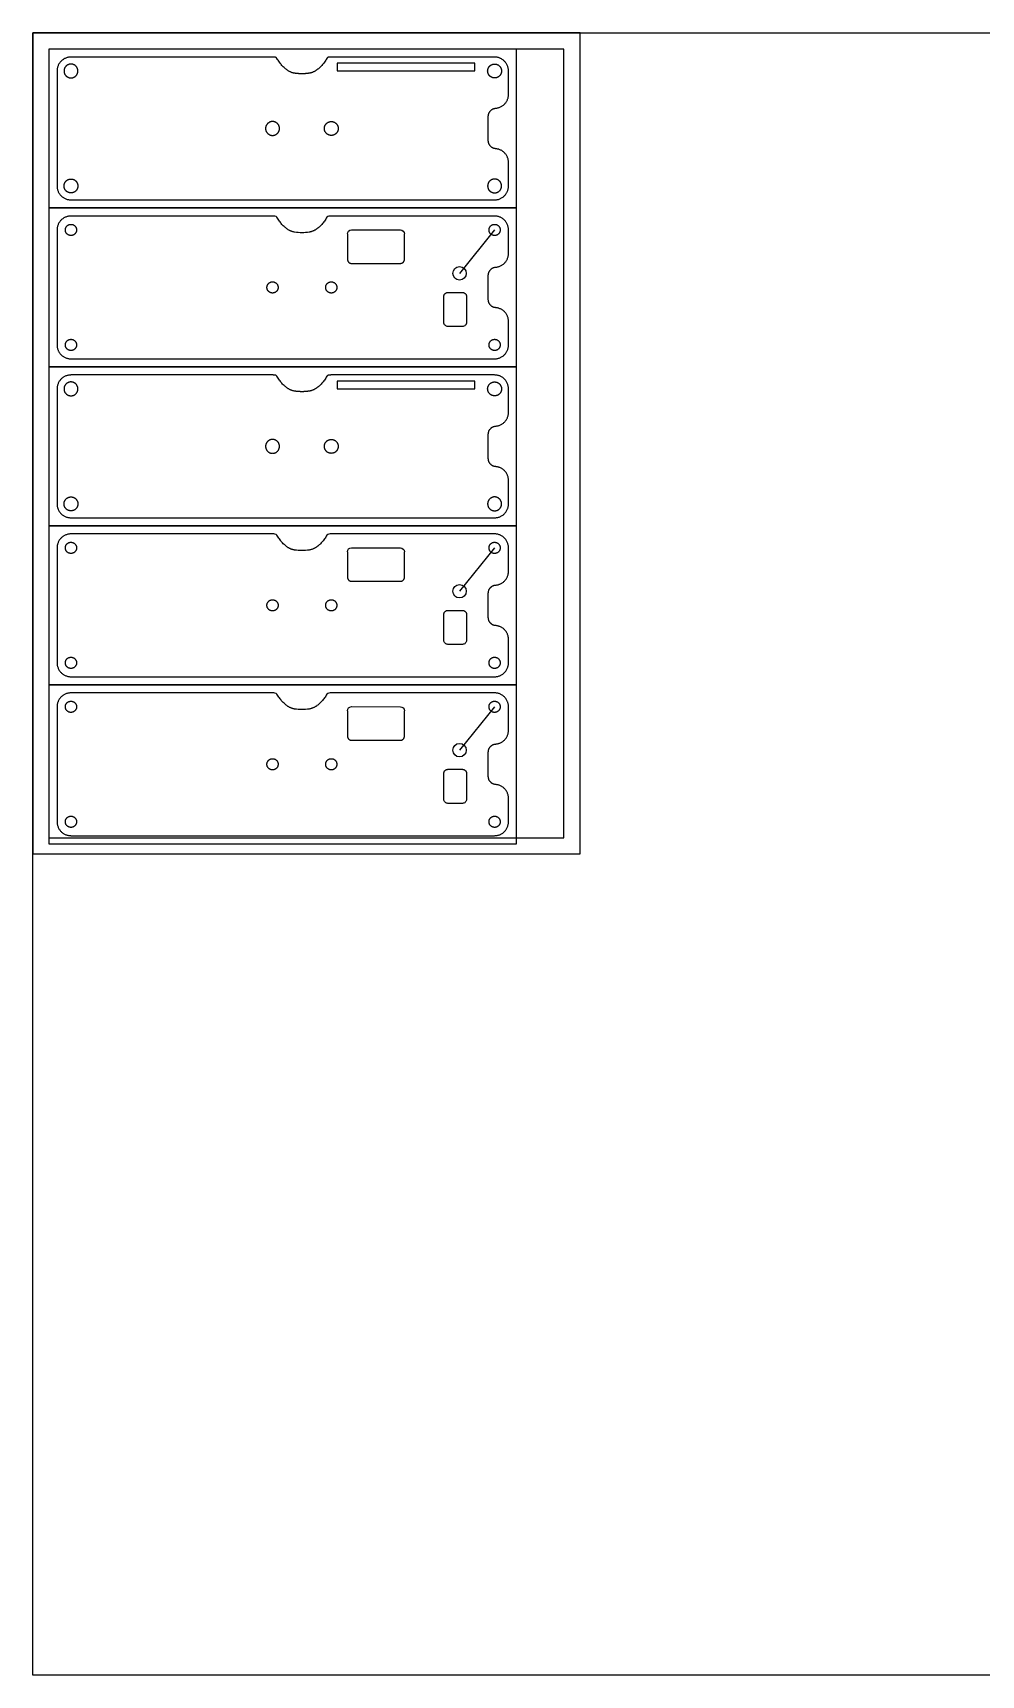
# Model space of a CAD drawing. Header units: millimetres. Extents: x 0 to 6370, y -460 to 1639.
# Drawn here: x 4735 to 5087, y 1029 to 1639 of the extents above; entities that cross this region are included whole.
import ezdxf

# ---------------------------------------------------------------- set-up
doc = ezdxf.new("R2010")
doc.units = ezdxf.units.MM
doc.layers.add('Default', color=7, linetype='Continuous', true_color=0x000000)
doc.layers.add('ESP', color=7, linetype='Continuous', true_color=0x000000)

msp = doc.modelspace()

# ---------------------------------------------------------------- linework, layer by layer
at = {"layer": 'Default', "color": 5}
for p, q in [((4743.73, 1624.38), (4743.73, 1581.7)), ((4911.37, 1615.7), (4911.37, 1624.38)), ((4903.87, 1598.51), (4903.87, 1607.57)), ((4911.37, 1581.7), (4911.37, 1590.38)), ((4743.73, 1565.38), (4743.73, 1522.7)), ((4911.37, 1556.7), (4911.37, 1565.38)), ((4903.87, 1539.51), (4903.87, 1548.57)), ((4911.37, 1522.7), (4911.37, 1531.38)), ((4743.73, 1506.38), (4743.73, 1463.7)), ((4911.37, 1497.7), (4911.37, 1506.38)), ((4903.87, 1480.51), (4903.87, 1489.57)), ((4911.37, 1463.7), (4911.37, 1472.38)), ((4743.73, 1447.38), (4743.73, 1404.7)), ((4911.37, 1438.7), (4911.37, 1447.38)), ((4903.87, 1421.51), (4903.87, 1430.57)), ((4911.37, 1404.7), (4911.37, 1413.38)), ((4743.73, 1388.38), (4743.73, 1345.7)), ((4911.37, 1379.7), (4911.37, 1388.38)), ((4903.87, 1362.51), (4903.87, 1371.57)), ((4911.37, 1345.7), (4911.37, 1354.38))]:
    msp.add_line(p, q, dxfattribs=at)
at = {"layer": 'Default', "color": 1}
for p, q in [((4851.57, 1563.88), (4851.57, 1554.47)), ((4872.73, 1554.47), (4872.73, 1563.88)), ((4853.07, 1552.97), (4871.23, 1552.97)), ((4888.87, 1542.17), (4894.27, 1542.17)), ((4851.57, 1445.88), (4851.57, 1436.47)), ((4872.73, 1436.47), (4872.73, 1445.88)), ((4853.07, 1434.97), (4871.23, 1434.97)), ((4888.87, 1424.17), (4894.27, 1424.17)), ((4851.57, 1386.88), (4851.57, 1377.47)), ((4872.73, 1377.47), (4872.73, 1386.88)), ((4853.07, 1375.97), (4871.23, 1375.97)), ((4888.87, 1365.17), (4894.27, 1365.17))]:
    msp.add_line(p, q, dxfattribs=at)
at = {"layer": 'Default', "color": 5}
for points in [[(4823.73, 1629.54), (4748.89, 1629.54)], [(4906.21, 1629.54), (4845.57, 1629.54)], [(4748.89, 1576.54), (4906.21, 1576.54)], [(4823.73, 1570.54), (4748.89, 1570.54)], [(4906.21, 1570.54), (4845.57, 1570.54)], [(4748.89, 1517.54), (4906.21, 1517.54)], [(4823.73, 1511.54), (4748.89, 1511.54)], [(4906.21, 1511.54), (4845.57, 1511.54)], [(4748.89, 1458.54), (4906.21, 1458.54)], [(4823.73, 1452.54), (4748.89, 1452.54)], [(4906.21, 1452.54), (4845.57, 1452.54)], [(4748.89, 1399.54), (4906.21, 1399.54)], [(4823.73, 1393.54), (4748.89, 1393.54)], [(4906.21, 1393.54), (4845.57, 1393.54)], [(4748.89, 1340.54), (4906.21, 1340.54)]]:
    msp.add_lwpolyline(points, dxfattribs=at)
at = {"layer": 'Default', "color": 1}
for points in [[(4898.88, 1627.23), (4847.73, 1627.23), (4847.73, 1624.38), (4898.88, 1624.38)], [(4898.88, 1509.23), (4847.73, 1509.23), (4847.73, 1506.38), (4898.88, 1506.38)]]:
    msp.add_lwpolyline(points, close=True, dxfattribs=at)
for points in [[(4895.77, 1540.67), (4895.77, 1531.04, -0.414214), (4894.27, 1529.54), (4888.87, 1529.54, -0.414214), (4887.37, 1531.04), (4887.37, 1540.67)], [(4895.77, 1422.67), (4895.77, 1413.04, -0.414214), (4894.27, 1411.54), (4888.87, 1411.54, -0.414214), (4887.37, 1413.04), (4887.37, 1422.67)], [(4895.77, 1363.67), (4895.77, 1354.04, -0.414214), (4894.27, 1352.54), (4888.87, 1352.54, -0.414214), (4887.37, 1354.04), (4887.37, 1363.67)]]:
    msp.add_lwpolyline(points, format="xyb", dxfattribs=at)
at = {"layer": 'Default', "color": 5}
for centre, radius, start, end in [((4823.73, 1560.09), 10.45, 84.95302, 90), ((4824.57, 1569.59), 0.914, 31.45347, 84.95302), ((4844.73, 1569.59), 0.914, 95.04787, 148.54652), ((4845.57, 1560.09), 10.45, 90, 95.04787), ((4823.73, 1442.09), 10.45, 84.95302, 90), ((4824.57, 1451.59), 0.914, 31.45347, 84.95302), ((4844.73, 1451.59), 0.914, 95.04787, 148.54652), ((4845.57, 1442.09), 10.45, 90, 95.04787), ((4823.73, 1383.09), 10.45, 84.95302, 90), ((4824.57, 1392.59), 0.914, 31.45347, 84.95302), ((4844.73, 1392.59), 0.914, 95.04787, 148.54652), ((4845.57, 1383.09), 10.45, 90, 95.04787)]:
    msp.add_arc(centre, radius, start, end, dxfattribs=at)
at = {"layer": 'Default', "color": 5, "extrusion": (0, 0, -1)}
for centre, start, end in [((-4834.65, 1581.58), 270, 279.15508), ((-4834.65, 1581.58), 260.84491, 270), ((-4834.65, 1463.58), 270, 279.15508), ((-4834.65, 1463.58), 260.84491, 270), ((-4834.65, 1404.58), 270, 279.15508), ((-4834.65, 1404.58), 260.84491, 270)]:
    msp.add_arc(centre, 17.24, start, end, dxfattribs=at)
at = {"layer": 'Default', "color": 1, "extrusion": (0, 0, -1)}
for centre, start, end in [((-4853.07, 1563.93), 357.96013, 87.96013), ((-4871.23, 1563.88), 90, 180), ((-4853.07, 1445.93), 357.96013, 87.96013), ((-4871.23, 1445.88), 90, 180), ((-4853.07, 1386.93), 357.96013, 87.96013), ((-4871.23, 1386.88), 90, 180)]:
    msp.add_arc(centre, 1.5, start, end, dxfattribs=at)
at = {"layer": 'Default', "color": 5}
for points, weights in [([(4748.89, 1629.54), (4743.73, 1629.54), (4743.73, 1624.38)], [1, 0.707106781187, 1]), ([(4824.65, 1629.5), (4824.19, 1629.54), (4823.73, 1629.54)], [1, 0.999030253958, 1]), ([(4823.73, 1629.54), (4823.73, 1629.54), (4823.73, 1629.54)], [0.999994862204, 0.999996238624, 0.999997615138]), ([(4825.35, 1629.07), (4825.11, 1629.46), (4824.65, 1629.5)], [1, 0.89298073496, 1]), ([(4831.91, 1623.56), (4828.37, 1624.13), (4825.35, 1629.07)], [1, 0.979064273689, 1]), ([(4843.95, 1629.07), (4840.93, 1624.13), (4837.39, 1623.56)], [1.00000237525, 0.979066609271, 1.00000237525]), ([(4844.65, 1629.5), (4844.19, 1629.46), (4843.95, 1629.07)], [1, 0.892984221784, 1]), ([(4845.57, 1629.54), (4845.11, 1629.54), (4844.65, 1629.5)], [1, 0.999029913385, 1]), ([(4911.37, 1624.38), (4911.37, 1629.54), (4906.21, 1629.54)], [1, 0.707106781187, 1]), ([(4911.37, 1624.38), (4911.37, 1629.54), (4906.21, 1629.54)], [1, 0.707106781187, 1]), ([(4834.65, 1623.34), (4833.27, 1623.34), (4831.91, 1623.56)], [1, 0.996810239212, 1]), ([(4837.39, 1623.56), (4836.03, 1623.34), (4834.65, 1623.34)], [1, 0.996810235292, 1]), ([(4906.62, 1610.56), (4911.37, 1610.94), (4911.37, 1615.7)], [1, 0.735061629416, 1]), ([(4903.87, 1607.57), (4903.87, 1610.33), (4906.62, 1610.56)], [1, 0.735061629416, 1]), ([(4906.62, 1595.52), (4903.87, 1595.75), (4903.87, 1598.51)], [1, 0.735061629416, 1]), ([(4911.37, 1590.38), (4911.37, 1595.14), (4906.62, 1595.52)], [1, 0.735061629416, 1]), ([(4743.73, 1581.7), (4743.73, 1576.54), (4748.89, 1576.54)], [1, 0.707106781187, 1]), ([(4906.21, 1576.54), (4911.37, 1576.54), (4911.37, 1581.7)], [1, 0.707106781187, 1]), ([(4748.89, 1570.54), (4743.73, 1570.54), (4743.73, 1565.38)], [1, 0.707106781187, 1]), ([(4823.73, 1570.54), (4823.73, 1570.54), (4823.73, 1570.54)], [0.999994862295, 0.999996238669, 0.999997615138]), ([(4831.91, 1564.56), (4828.37, 1565.13), (4825.35, 1570.07)], [1, 0.979064273689, 1]), ([(4843.95, 1570.07), (4840.93, 1565.13), (4837.39, 1564.56)], [1.00000237525, 0.979066609271, 1.00000237525]), ([(4911.37, 1565.38), (4911.37, 1570.54), (4906.21, 1570.54)], [1, 0.707106781187, 1]), ([(4906.62, 1551.56), (4911.37, 1551.94), (4911.37, 1556.7)], [1, 0.735061629416, 1]), ([(4903.87, 1548.57), (4903.87, 1551.33), (4906.62, 1551.56)], [1, 0.735061629416, 1]), ([(4906.62, 1536.52), (4903.87, 1536.75), (4903.87, 1539.51)], [1, 0.735061629416, 1]), ([(4911.37, 1531.38), (4911.37, 1536.14), (4906.62, 1536.52)], [1, 0.735061629416, 1]), ([(4743.73, 1522.7), (4743.73, 1517.54), (4748.89, 1517.54)], [1, 0.707106781187, 1]), ([(4906.21, 1517.54), (4911.37, 1517.54), (4911.37, 1522.7)], [1, 0.707106781187, 1]), ([(4748.89, 1511.54), (4743.73, 1511.54), (4743.73, 1506.38)], [1, 0.707106781187, 1]), ([(4824.65, 1511.5), (4824.19, 1511.54), (4823.73, 1511.54)], [1, 0.999030253958, 1]), ([(4823.73, 1511.54), (4823.73, 1511.54), (4823.73, 1511.54)], [0.999994862204, 0.999996238624, 0.999997615138]), ([(4825.35, 1511.07), (4825.11, 1511.46), (4824.65, 1511.5)], [1, 0.89298073496, 1]), ([(4831.91, 1505.56), (4828.37, 1506.13), (4825.35, 1511.07)], [1, 0.979064273689, 1]), ([(4843.95, 1511.07), (4840.93, 1506.13), (4837.39, 1505.56)], [1.00000237525, 0.979066609271, 1.00000237525]), ([(4844.65, 1511.5), (4844.19, 1511.46), (4843.95, 1511.07)], [1, 0.892984221784, 1]), ([(4845.57, 1511.54), (4845.11, 1511.54), (4844.65, 1511.5)], [1, 0.999029913385, 1]), ([(4911.37, 1506.38), (4911.37, 1511.54), (4906.21, 1511.54)], [1, 0.707106781187, 1]), ([(4911.37, 1506.38), (4911.37, 1511.54), (4906.21, 1511.54)], [1, 0.707106781187, 1]), ([(4834.65, 1505.34), (4833.27, 1505.34), (4831.91, 1505.56)], [1, 0.996810239212, 1]), ([(4837.39, 1505.56), (4836.03, 1505.34), (4834.65, 1505.34)], [1, 0.996810235292, 1]), ([(4906.62, 1492.56), (4911.37, 1492.94), (4911.37, 1497.7)], [1, 0.735061629416, 1]), ([(4903.87, 1489.57), (4903.87, 1492.33), (4906.62, 1492.56)], [1, 0.735061629416, 1]), ([(4906.62, 1477.52), (4903.87, 1477.75), (4903.87, 1480.51)], [1, 0.735061629416, 1]), ([(4911.37, 1472.38), (4911.37, 1477.14), (4906.62, 1477.52)], [1, 0.735061629416, 1]), ([(4743.73, 1463.7), (4743.73, 1458.54), (4748.89, 1458.54)], [1, 0.707106781187, 1]), ([(4906.21, 1458.54), (4911.37, 1458.54), (4911.37, 1463.7)], [1, 0.707106781187, 1]), ([(4748.89, 1452.54), (4743.73, 1452.54), (4743.73, 1447.38)], [1, 0.707106781187, 1]), ([(4823.73, 1452.54), (4823.73, 1452.54), (4823.73, 1452.54)], [0.999994862295, 0.999996238669, 0.999997615138]), ([(4831.91, 1446.56), (4828.37, 1447.13), (4825.35, 1452.07)], [1, 0.979064273689, 1]), ([(4843.95, 1452.07), (4840.93, 1447.13), (4837.39, 1446.56)], [1.00000237525, 0.979066609271, 1.00000237525]), ([(4911.37, 1447.38), (4911.37, 1452.54), (4906.21, 1452.54)], [1, 0.707106781187, 1]), ([(4906.62, 1433.56), (4911.37, 1433.94), (4911.37, 1438.7)], [1, 0.735061629416, 1]), ([(4903.87, 1430.57), (4903.87, 1433.33), (4906.62, 1433.56)], [1, 0.735061629416, 1]), ([(4906.62, 1418.52), (4903.87, 1418.75), (4903.87, 1421.51)], [1, 0.735061629416, 1]), ([(4911.37, 1413.38), (4911.37, 1418.14), (4906.62, 1418.52)], [1, 0.735061629416, 1]), ([(4743.73, 1404.7), (4743.73, 1399.54), (4748.89, 1399.54)], [1, 0.707106781187, 1]), ([(4906.21, 1399.54), (4911.37, 1399.54), (4911.37, 1404.7)], [1, 0.707106781187, 1]), ([(4748.89, 1393.54), (4743.73, 1393.54), (4743.73, 1388.38)], [1, 0.707106781187, 1]), ([(4823.73, 1393.54), (4823.73, 1393.54), (4823.73, 1393.54)], [0.999994862295, 0.999996238669, 0.999997615138]), ([(4831.91, 1387.56), (4828.37, 1388.13), (4825.35, 1393.07)], [1, 0.979064273689, 1]), ([(4843.95, 1393.07), (4840.93, 1388.13), (4837.39, 1387.56)], [1.00000237525, 0.979066609271, 1.00000237525]), ([(4911.37, 1388.38), (4911.37, 1393.54), (4906.21, 1393.54)], [1, 0.707106781187, 1]), ([(4906.62, 1374.56), (4911.37, 1374.94), (4911.37, 1379.7)], [1, 0.735061629416, 1]), ([(4903.87, 1371.57), (4903.87, 1374.33), (4906.62, 1374.56)], [1, 0.735061629416, 1]), ([(4906.62, 1359.52), (4903.87, 1359.75), (4903.87, 1362.51)], [1, 0.735061629416, 1]), ([(4911.37, 1354.38), (4911.37, 1359.14), (4906.62, 1359.52)], [1, 0.735061629416, 1]), ([(4743.73, 1345.7), (4743.73, 1340.54), (4748.89, 1340.54)], [1, 0.707106781187, 1]), ([(4906.21, 1340.54), (4911.37, 1340.54), (4911.37, 1345.7)], [1, 0.707106781187, 1])]:
    msp.add_rational_spline(points, weights, degree=2, dxfattribs=at)
at = {"layer": 'Default', "color": 1}
for points, knots in [([(4746.31, 1624.38), (4746.31, 1626.96), (4748.89, 1626.96), (4751.47, 1626.96), (4751.47, 1624.38), (4751.47, 1621.8), (4748.89, 1621.8), (4746.31, 1621.8), (4746.31, 1624.38)], [0, 0, 0, 4.052164, 4.052164, 8.104327, 8.104327, 12.156491, 12.156491, 16.208655, 16.208655, 16.208655]), ([(4908.79, 1624.38), (4908.79, 1626.96), (4906.21, 1626.96), (4903.63, 1626.96), (4903.63, 1624.38), (4903.63, 1621.8), (4906.21, 1621.8), (4908.79, 1621.8), (4908.79, 1624.38)], [0, 0, 0, 4.052164, 4.052164, 8.104327, 8.104327, 12.156491, 12.156491, 16.208655, 16.208655, 16.208655]), ([(4821.16, 1603.04), (4821.16, 1605.62), (4823.74, 1605.62), (4826.32, 1605.62), (4826.32, 1603.04), (4826.32, 1600.46), (4823.74, 1600.46), (4821.16, 1600.46), (4821.16, 1603.04)], [0, 0, 0, 4.052164, 4.052164, 8.104327, 8.104327, 12.156491, 12.156491, 16.208655, 16.208655, 16.208655]), ([(4848.14, 1603.04), (4848.14, 1605.62), (4845.56, 1605.62), (4842.98, 1605.62), (4842.98, 1603.04), (4842.98, 1600.46), (4845.56, 1600.46), (4848.14, 1600.46), (4848.14, 1603.04)], [0, 0, 0, 4.052164, 4.052164, 8.104327, 8.104327, 12.156491, 12.156491, 16.208655, 16.208655, 16.208655]), ([(4746.31, 1581.7), (4746.31, 1579.12), (4748.89, 1579.12), (4751.47, 1579.12), (4751.47, 1581.7), (4751.47, 1584.28), (4748.89, 1584.28), (4746.31, 1584.28), (4746.31, 1581.7)], [0, 0, 0, 4.052164, 4.052164, 8.104327, 8.104327, 12.156491, 12.156491, 16.208655, 16.208655, 16.208655]), ([(4908.79, 1581.7), (4908.79, 1579.12), (4906.21, 1579.12), (4903.63, 1579.12), (4903.63, 1581.7), (4903.63, 1584.28), (4906.21, 1584.28), (4908.79, 1584.28), (4908.79, 1581.7)], [0, 0, 0, 4.052164, 4.052164, 8.104327, 8.104327, 12.156491, 12.156491, 16.208655, 16.208655, 16.208655]), ([(4746.81, 1565.38), (4746.81, 1563.3), (4748.89, 1563.3), (4750.97, 1563.3), (4750.97, 1565.38), (4750.97, 1567.46), (4748.89, 1567.46), (4746.81, 1567.46), (4746.81, 1565.38)], [0, 0, 0, 3.271655, 3.271655, 6.543309, 6.543309, 9.814964, 9.814964, 13.086618, 13.086618, 13.086618]), ([(4904.13, 1565.38), (4904.13, 1563.3), (4906.21, 1563.3), (4908.29, 1563.3), (4908.29, 1565.38), (4908.29, 1567.46), (4906.21, 1567.46), (4904.13, 1567.46), (4904.13, 1565.38)], [0, 0, 0, 3.271655, 3.271655, 6.543309, 6.543309, 9.814964, 9.814964, 13.086618, 13.086618, 13.086618]), ([(4821.66, 1544.04), (4821.66, 1541.96), (4823.74, 1541.96), (4825.82, 1541.96), (4825.82, 1544.04), (4825.82, 1546.12), (4823.74, 1546.12), (4821.66, 1546.12), (4821.66, 1544.04)], [0, 0, 0, 3.271655, 3.271655, 6.543309, 6.543309, 9.814964, 9.814964, 13.086618, 13.086618, 13.086618]), ([(4843.48, 1544.04), (4843.48, 1541.96), (4845.56, 1541.96), (4847.64, 1541.96), (4847.64, 1544.04), (4847.64, 1546.12), (4845.56, 1546.12), (4843.48, 1546.12), (4843.48, 1544.04)], [0, 0, 0, 3.271655, 3.271655, 6.543309, 6.543309, 9.814964, 9.814964, 13.086618, 13.086618, 13.086618]), ([(4746.81, 1522.7), (4746.81, 1520.62), (4748.89, 1520.62), (4750.97, 1520.62), (4750.97, 1522.7), (4750.97, 1524.78), (4748.89, 1524.78), (4746.81, 1524.78), (4746.81, 1522.7)], [0, 0, 0, 3.271655, 3.271655, 6.543309, 6.543309, 9.814964, 9.814964, 13.086618, 13.086618, 13.086618]), ([(4904.13, 1522.7), (4904.13, 1520.62), (4906.21, 1520.62), (4908.29, 1520.62), (4908.29, 1522.7), (4908.29, 1524.78), (4906.21, 1524.78), (4904.13, 1524.78), (4904.13, 1522.7)], [0, 0, 0, 3.271655, 3.271655, 6.543309, 6.543309, 9.814964, 9.814964, 13.086618, 13.086618, 13.086618]), ([(4746.31, 1506.38), (4746.31, 1508.96), (4748.89, 1508.96), (4751.47, 1508.96), (4751.47, 1506.38), (4751.47, 1503.8), (4748.89, 1503.8), (4746.31, 1503.8), (4746.31, 1506.38)], [0, 0, 0, 4.052164, 4.052164, 8.104327, 8.104327, 12.156491, 12.156491, 16.208655, 16.208655, 16.208655]), ([(4908.79, 1506.38), (4908.79, 1508.96), (4906.21, 1508.96), (4903.63, 1508.96), (4903.63, 1506.38), (4903.63, 1503.8), (4906.21, 1503.8), (4908.79, 1503.8), (4908.79, 1506.38)], [0, 0, 0, 4.052164, 4.052164, 8.104327, 8.104327, 12.156491, 12.156491, 16.208655, 16.208655, 16.208655]), ([(4821.16, 1485.04), (4821.16, 1487.62), (4823.74, 1487.62), (4826.32, 1487.62), (4826.32, 1485.04), (4826.32, 1482.46), (4823.74, 1482.46), (4821.16, 1482.46), (4821.16, 1485.04)], [0, 0, 0, 4.052164, 4.052164, 8.104327, 8.104327, 12.156491, 12.156491, 16.208655, 16.208655, 16.208655]), ([(4848.14, 1485.04), (4848.14, 1487.62), (4845.56, 1487.62), (4842.98, 1487.62), (4842.98, 1485.04), (4842.98, 1482.46), (4845.56, 1482.46), (4848.14, 1482.46), (4848.14, 1485.04)], [0, 0, 0, 4.052164, 4.052164, 8.104327, 8.104327, 12.156491, 12.156491, 16.208655, 16.208655, 16.208655]), ([(4746.31, 1463.7), (4746.31, 1461.12), (4748.89, 1461.12), (4751.47, 1461.12), (4751.47, 1463.7), (4751.47, 1466.28), (4748.89, 1466.28), (4746.31, 1466.28), (4746.31, 1463.7)], [0, 0, 0, 4.052164, 4.052164, 8.104327, 8.104327, 12.156491, 12.156491, 16.208655, 16.208655, 16.208655]), ([(4908.79, 1463.7), (4908.79, 1461.12), (4906.21, 1461.12), (4903.63, 1461.12), (4903.63, 1463.7), (4903.63, 1466.28), (4906.21, 1466.28), (4908.79, 1466.28), (4908.79, 1463.7)], [0, 0, 0, 4.052164, 4.052164, 8.104327, 8.104327, 12.156491, 12.156491, 16.208655, 16.208655, 16.208655]), ([(4746.81, 1447.38), (4746.81, 1445.3), (4748.89, 1445.3), (4750.97, 1445.3), (4750.97, 1447.38), (4750.97, 1449.46), (4748.89, 1449.46), (4746.81, 1449.46), (4746.81, 1447.38)], [0, 0, 0, 3.271655, 3.271655, 6.543309, 6.543309, 9.814964, 9.814964, 13.086618, 13.086618, 13.086618]), ([(4904.13, 1447.38), (4904.13, 1445.3), (4906.21, 1445.3), (4908.29, 1445.3), (4908.29, 1447.38), (4908.29, 1449.46), (4906.21, 1449.46), (4904.13, 1449.46), (4904.13, 1447.38)], [0, 0, 0, 3.271655, 3.271655, 6.543309, 6.543309, 9.814964, 9.814964, 13.086618, 13.086618, 13.086618]), ([(4821.66, 1426.04), (4821.66, 1423.96), (4823.74, 1423.96), (4825.82, 1423.96), (4825.82, 1426.04), (4825.82, 1428.12), (4823.74, 1428.12), (4821.66, 1428.12), (4821.66, 1426.04)], [0, 0, 0, 3.271655, 3.271655, 6.543309, 6.543309, 9.814964, 9.814964, 13.086618, 13.086618, 13.086618]), ([(4843.48, 1426.04), (4843.48, 1423.96), (4845.56, 1423.96), (4847.64, 1423.96), (4847.64, 1426.04), (4847.64, 1428.12), (4845.56, 1428.12), (4843.48, 1428.12), (4843.48, 1426.04)], [0, 0, 0, 3.271655, 3.271655, 6.543309, 6.543309, 9.814964, 9.814964, 13.086618, 13.086618, 13.086618]), ([(4746.81, 1404.7), (4746.81, 1402.62), (4748.89, 1402.62), (4750.97, 1402.62), (4750.97, 1404.7), (4750.97, 1406.78), (4748.89, 1406.78), (4746.81, 1406.78), (4746.81, 1404.7)], [0, 0, 0, 3.271655, 3.271655, 6.543309, 6.543309, 9.814964, 9.814964, 13.086618, 13.086618, 13.086618]), ([(4904.13, 1404.7), (4904.13, 1402.62), (4906.21, 1402.62), (4908.29, 1402.62), (4908.29, 1404.7), (4908.29, 1406.78), (4906.21, 1406.78), (4904.13, 1406.78), (4904.13, 1404.7)], [0, 0, 0, 3.271655, 3.271655, 6.543309, 6.543309, 9.814964, 9.814964, 13.086618, 13.086618, 13.086618]), ([(4746.81, 1388.38), (4746.81, 1386.3), (4748.89, 1386.3), (4750.97, 1386.3), (4750.97, 1388.38), (4750.97, 1390.46), (4748.89, 1390.46), (4746.81, 1390.46), (4746.81, 1388.38)], [0, 0, 0, 3.271655, 3.271655, 6.543309, 6.543309, 9.814964, 9.814964, 13.086618, 13.086618, 13.086618]), ([(4904.13, 1388.38), (4904.13, 1386.3), (4906.21, 1386.3), (4908.29, 1386.3), (4908.29, 1388.38), (4908.29, 1390.46), (4906.21, 1390.46), (4904.13, 1390.46), (4904.13, 1388.38)], [0, 0, 0, 3.271655, 3.271655, 6.543309, 6.543309, 9.814964, 9.814964, 13.086618, 13.086618, 13.086618]), ([(4821.66, 1367.04), (4821.66, 1364.96), (4823.74, 1364.96), (4825.82, 1364.96), (4825.82, 1367.04), (4825.82, 1369.12), (4823.74, 1369.12), (4821.66, 1369.12), (4821.66, 1367.04)], [0, 0, 0, 3.271655, 3.271655, 6.543309, 6.543309, 9.814964, 9.814964, 13.086618, 13.086618, 13.086618]), ([(4843.48, 1367.04), (4843.48, 1364.96), (4845.56, 1364.96), (4847.64, 1364.96), (4847.64, 1367.04), (4847.64, 1369.12), (4845.56, 1369.12), (4843.48, 1369.12), (4843.48, 1367.04)], [0, 0, 0, 3.271655, 3.271655, 6.543309, 6.543309, 9.814964, 9.814964, 13.086618, 13.086618, 13.086618]), ([(4746.81, 1345.7), (4746.81, 1343.62), (4748.89, 1343.62), (4750.97, 1343.62), (4750.97, 1345.7), (4750.97, 1347.78), (4748.89, 1347.78), (4746.81, 1347.78), (4746.81, 1345.7)], [0, 0, 0, 3.271655, 3.271655, 6.543309, 6.543309, 9.814964, 9.814964, 13.086618, 13.086618, 13.086618]), ([(4904.13, 1345.7), (4904.13, 1343.62), (4906.21, 1343.62), (4908.29, 1343.62), (4908.29, 1345.7), (4908.29, 1347.78), (4906.21, 1347.78), (4904.13, 1347.78), (4904.13, 1345.7)], [0, 0, 0, 3.271655, 3.271655, 6.543309, 6.543309, 9.814964, 9.814964, 13.086618, 13.086618, 13.086618])]:
    msp.add_rational_spline(points, [1, 0.707106781187, 1, 0.707106781187, 1, 0.707106781187, 1, 0.707106781187, 1], degree=2, knots=knots, dxfattribs=at)
at = {"layer": 'Default', "color": 5, "true_color": 0x0000ff}
for points in [[(4906.21, 1576.54), (4911.37, 1576.54), (4911.37, 1581.7)], [(4906.21, 1458.54), (4911.37, 1458.54), (4911.37, 1463.7)]]:
    msp.add_rational_spline(points, [1, 0.707106781187, 1], degree=2, dxfattribs=at)
at = {"layer": 'Default', "color": 1}
for points in [[(4851.57, 1554.47), (4851.57, 1552.97), (4853.07, 1552.97)], [(4871.23, 1552.97), (4872.73, 1552.97), (4872.73, 1554.47)], [(4887.37, 1540.67), (4887.37, 1542.17), (4888.87, 1542.17)], [(4894.27, 1542.17), (4895.77, 1542.17), (4895.77, 1540.67)], [(4851.57, 1436.47), (4851.57, 1434.97), (4853.07, 1434.97)], [(4871.23, 1434.97), (4872.73, 1434.97), (4872.73, 1436.47)], [(4887.37, 1422.67), (4887.37, 1424.17), (4888.87, 1424.17)], [(4894.27, 1424.17), (4895.77, 1424.17), (4895.77, 1422.67)], [(4851.57, 1377.47), (4851.57, 1375.97), (4853.07, 1375.97)], [(4871.23, 1375.97), (4872.73, 1375.97), (4872.73, 1377.47)], [(4887.37, 1363.67), (4887.37, 1365.17), (4888.87, 1365.17)], [(4894.27, 1365.17), (4895.77, 1365.17), (4895.77, 1363.67)]]:
    msp.add_rational_spline(points, [1, 0.707106781187, 1], degree=2, dxfattribs=at)
at = {"layer": 'ESP', "color": 1}
for p, q in [((4853.01, 1565.43), (4871.23, 1565.38)), ((4853.01, 1447.43), (4871.23, 1447.38)), ((4853.01, 1388.43), (4871.23, 1388.38))]:
    msp.add_line(p, q, dxfattribs=at)
at = {"layer": 'ESP'}
for p, q in [((4906.21, 1565.38), (4893.2, 1549.27)), ((4906.21, 1447.38), (4893.2, 1431.27)), ((4906.21, 1388.38), (4893.2, 1372.27))]:
    msp.add_line(p, q, dxfattribs=at)
at = {"layer": 'ESP', "color": 7}
for points in [[(4734.73, 1638.54), (5953.93, 1638.54), (5953.93, 1028.94), (4734.73, 1028.94)], [(4734.73, 1333.74), (4937.93, 1333.74), (4937.93, 1638.54), (4734.73, 1638.54)], [(4740.73, 1339.74), (4931.93, 1339.74), (4931.93, 1632.54), (4740.73, 1632.54)]]:
    msp.add_lwpolyline(points, close=True, dxfattribs=at)
at = {"layer": 'ESP'}
for points in [[(4914.37, 1632.54), (4740.73, 1632.54), (4740.73, 1573.54), (4914.37, 1573.54)], [(4914.37, 1573.54), (4740.73, 1573.54), (4740.73, 1514.54), (4914.37, 1514.54)], [(4914.37, 1514.54), (4740.73, 1514.54), (4740.73, 1455.54), (4914.37, 1455.54)], [(4914.37, 1455.54), (4740.73, 1455.54), (4740.73, 1396.54), (4914.37, 1396.54)], [(4914.37, 1396.54), (4740.73, 1396.54), (4740.73, 1337.54), (4914.37, 1337.54)]]:
    msp.add_lwpolyline(points, close=True, dxfattribs=at)
at = {"layer": 'ESP', "color": 1}
for centre in [(4893.2, 1549.27), (4893.2, 1431.27), (4893.2, 1372.27)]:
    msp.add_circle(centre, 2.5, dxfattribs=at)

doc.saveas('drawing.dxf')
